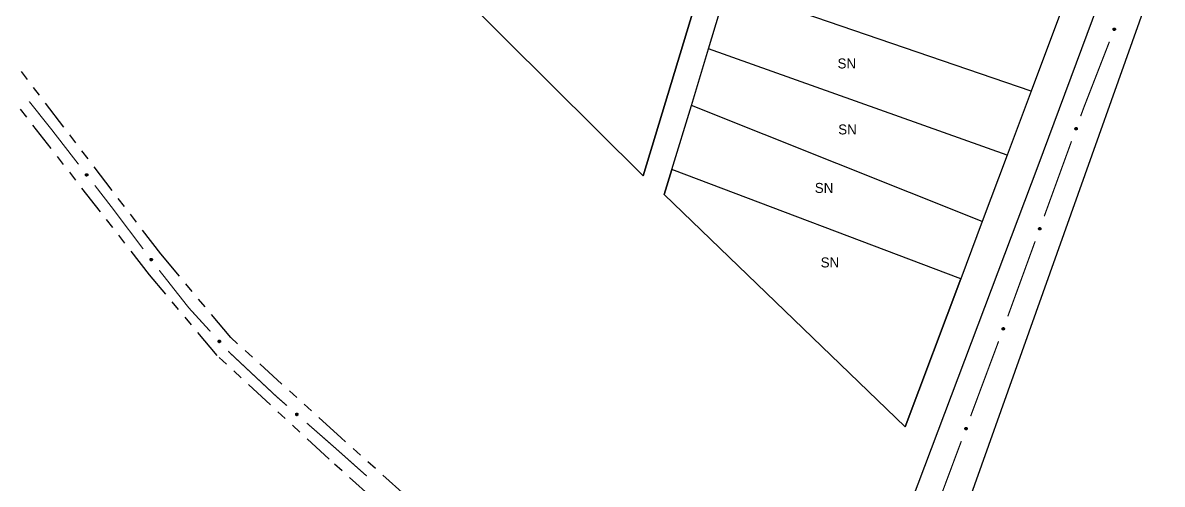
# Model space of a CAD drawing. Extents: x 209193 to 212081, y 4877574 to 4880493.
# Drawn here: x 210983.4 to 211154.5, y 4878506.9 to 4878576.2 of the extents above; entities that cross this region are included whole.
import ezdxf
from ezdxf.enums import TextEntityAlignment as Align

# ---------------------------------------------------------------- set-up
doc = ezdxf.new("R2010")
doc.units = 0
doc.header["$LTSCALE"] = 1.5
doc.header["$MEASUREMENT"] = 0
doc.linetypes.add('TRACO_25', pattern=[8, 3, -1, 1, -1, 1, -1])
for name, color, linetype in [('CD_MALHA_LOTES', 7, 'CONTINUOUS'), ('RU-QUADRA', 210, 'CONTINUOUS'), ('SV-EIXO-ROD-ESTR', 7, 'CONTINUOUS'), ('SV-EIXO-RUA-N-PAV', 6, 'CONTINUOUS'), ('SV-EST-MUNIC-PAV', 20, 'CONTINUOUS'), ('SV-RUA-NAO-PAV', 7, 'CONTINUOUS'), ('Th_NmrPort', 1, 'CONTINUOUS')]:
    doc.layers.add(name, color=color, linetype=linetype)

msp = doc.modelspace()

# ---------------------------------------------------------------- linework, layer by layer
at = {"layer": 'CD_MALHA_LOTES', "linetype": 'Continuous', "flags": 128}
for points in [[(211143.164245, 4878588.169664), (211134.834701, 4878565.932436)], [(211076.566683, 4878553.213624), (211041.924171, 4878587.658823)], [(211085.485742, 4878582.673545), (211076.566683, 4878553.213624)], [(211086.377182, 4878572.31525), (211089.206869, 4878581.630962)], [(211134.834701, 4878565.932436), (211089.206869, 4878581.630962)], [(211083.816097, 4878563.815721), (211086.377182, 4878572.31525)], [(211131.230585, 4878556.305334), (211086.377182, 4878572.31525)], [(211134.834701, 4878565.932436), (211131.230585, 4878556.305334)], [(211080.869317, 4878554.182614), (211083.816097, 4878563.815721)], [(211127.50039, 4878546.341457), (211083.816097, 4878563.815721)], [(211131.230585, 4878556.305334), (211127.50039, 4878546.341457)], [(211080.869317, 4878554.182614), (211079.719978, 4878550.398836)], [(211124.283749, 4878537.749355), (211080.869317, 4878554.182614)], [(211079.719978, 4878550.398836), (211115.949321, 4878515.486923)], [(211127.50039, 4878546.341457), (211124.283749, 4878537.749355)], [(211115.949321, 4878515.486923), (211124.283749, 4878537.749355)]]:
    msp.add_lwpolyline(points, dxfattribs=at)
at = {"layer": 'RU-QUADRA', "linetype": 'Continuous', "flags": 128}
for points in [[(211095.486451, 4878615.706191), (211084.179811, 4878618.356776), (211069.797054, 4878621.728487), (211056.021457, 4878624.957864), (211045.937602, 4878627.321795), (211036.25711, 4878629.591167), (211028.746226, 4878631.351923), (211017.879031, 4878633.899491), (210988.48943, 4878640.789216), (211011.918189, 4878617.4939), (211020.32717, 4878609.132814), (211026.004685, 4878603.487636), (211033.731005, 4878595.805323), (211041.924171, 4878587.658823), (211076.566683, 4878553.213624), (211085.485742, 4878582.673545), (211088.286145, 4878591.92336)], [(211099.261866, 4878614.733366), (211148.665515, 4878602.87649), (211143.164245, 4878588.169664), (211134.834701, 4878565.932436), (211131.230585, 4878556.305334), (211127.50039, 4878546.341457), (211124.283749, 4878537.749355), (211115.949321, 4878515.486923), (211079.719978, 4878550.398836), (211080.869317, 4878554.182614), (211083.816097, 4878563.815721), (211086.377182, 4878572.31525), (211089.206869, 4878581.630962), (211095.691725, 4878602.979981)]]:
    msp.add_lwpolyline(points, close=True, dxfattribs=at)
at = {"layer": 'SV-EIXO-ROD-ESTR'}
for points in [[(211147.481157, 4878575.338598), (211147.501494, 4878575.294118), (211147.509878, 4878575.251731), (211147.506695, 4878575.214366), (211147.495272, 4878575.182081), (211147.479866, 4878575.150368), (211147.45728, 4878575.121822), (211147.425193, 4878575.095691), (211147.380718, 4878575.074977), (211147.336732, 4878575.069243), (211147.299933, 4878575.070404), (211147.265582, 4878575.080376), (211147.235025, 4878575.095858), (211147.206148, 4878575.1203), (211147.179985, 4878575.153075), (211147.160239, 4878575.198302), (211147.152305, 4878575.239913), (211147.156333, 4878575.275973), (211147.166577, 4878575.310444), (211147.182693, 4878575.342631), (211147.205026, 4878575.370526), (211147.238073, 4878575.396809), (211147.282969, 4878575.415707), (211147.324381, 4878575.424094), (211147.360488, 4878575.420573), (211147.394198, 4878575.409724), (211147.426193, 4878575.394659), (211147.455834, 4878575.373149), (211147.481157, 4878575.338598)], [(211141.749346, 4878560.403749), (211141.770655, 4878560.359726), (211141.779966, 4878560.317534), (211141.777604, 4878560.280108), (211141.766893, 4878560.24758), (211141.752187, 4878560.215536), (211141.730232, 4878560.186501), (211141.698727, 4878560.159672), (211141.654717, 4878560.137987), (211141.610868, 4878560.131289), (211141.574052, 4878560.131642), (211141.53949, 4878560.140858), (211141.508601, 4878560.155665), (211141.479195, 4878560.179468), (211141.452318, 4878560.211661), (211141.431584, 4878560.256443), (211141.422739, 4878560.29787), (211141.425974, 4878560.33401), (211141.435459, 4878560.368697), (211141.450865, 4878560.401231), (211141.47258, 4878560.429608), (211141.505043, 4878560.45661), (211141.549514, 4878560.47649), (211141.590731, 4878560.485783), (211141.626907, 4878560.483056), (211141.660847, 4878560.472949), (211141.693165, 4878560.45859), (211141.723271, 4878560.437736), (211141.749346, 4878560.403749)], [(211136.281457, 4878545.367054), (211136.302766, 4878545.323031), (211136.312077, 4878545.280839), (211136.309715, 4878545.243413), (211136.299004, 4878545.210885), (211136.284298, 4878545.178842), (211136.262343, 4878545.149806), (211136.230838, 4878545.122978), (211136.186828, 4878545.101292), (211136.142979, 4878545.094594), (211136.106163, 4878545.094947), (211136.071601, 4878545.104163), (211136.040712, 4878545.118971), (211136.011306, 4878545.142773), (211135.984429, 4878545.174966), (211135.963695, 4878545.219748), (211135.95485, 4878545.261175), (211135.958085, 4878545.297315), (211135.96757, 4878545.332002), (211135.982976, 4878545.364536), (211136.004691, 4878545.392914), (211136.037154, 4878545.419916), (211136.081625, 4878545.439795), (211136.122842, 4878545.449089), (211136.159018, 4878545.446361), (211136.192958, 4878545.436254), (211136.225276, 4878545.421895), (211136.255382, 4878545.401041), (211136.281457, 4878545.367054)], [(211130.808946, 4878530.33109), (211130.829889, 4878530.286893), (211130.838851, 4878530.244625), (211130.836179, 4878530.207219), (211130.825199, 4878530.174781), (211130.810228, 4878530.142861), (211130.788034, 4878530.114008), (211130.756308, 4878530.087441), (211130.712119, 4878530.066121), (211130.668216, 4878530.059786), (211130.631404, 4878530.060444), (211130.596921, 4878530.069946), (211130.566155, 4878530.085009), (211130.536947, 4878530.109054), (211130.510338, 4878530.141469), (211130.489975, 4878530.186421), (211130.481473, 4878530.227919), (211130.485008, 4878530.264032), (211130.49478, 4878530.298639), (211130.510455, 4878530.331044), (211130.532404, 4878530.359241), (211130.565089, 4878530.385973), (211130.609723, 4878530.405483), (211130.651016, 4878530.414435), (211130.687168, 4878530.411409), (211130.721023, 4878530.401021), (211130.753221, 4878530.386395), (211130.783154, 4878530.365292), (211130.808946, 4878530.33109)], [(211125.216729, 4878515.340189), (211125.237673, 4878515.295992), (211125.246634, 4878515.253724), (211125.243962, 4878515.216319), (211125.232982, 4878515.18388), (211125.218011, 4878515.15196), (211125.195817, 4878515.123107), (211125.164091, 4878515.09654), (211125.119902, 4878515.07522), (211125.075999, 4878515.068885), (211125.039188, 4878515.069543), (211125.004704, 4878515.079045), (211124.973938, 4878515.094108), (211124.94473, 4878515.118153), (211124.918121, 4878515.150568), (211124.897758, 4878515.19552), (211124.889256, 4878515.237019), (211124.892791, 4878515.273131), (211124.902563, 4878515.307738), (211124.918238, 4878515.340143), (211124.940187, 4878515.36834), (211124.972872, 4878515.395072), (211125.017506, 4878515.414582), (211125.058799, 4878515.423534), (211125.094951, 4878515.420508), (211125.128806, 4878515.41012), (211125.161004, 4878515.395494), (211125.190937, 4878515.374391), (211125.216729, 4878515.340189)]]:
    msp.add_lwpolyline(points, close=True, dxfattribs=at)
for points in [[(211147.182693, 4878575.342631), (211147.152305, 4878575.239913)], [(211147.192879, 4878575.352303), (211147.15814, 4878575.225264)], [(211147.205026, 4878575.370526), (211147.160239, 4878575.198302)], [(211147.221772, 4878575.377672), (211147.17249, 4878575.183087)], [(211147.238073, 4878575.396809), (211147.179985, 4878575.153075)], [(211147.260556, 4878575.402125), (211147.193693, 4878575.139711)], [(211147.282969, 4878575.415707), (211147.206148, 4878575.1203)], [(211147.301955, 4878575.41824), (211147.221322, 4878575.112867)], [(211147.324381, 4878575.424094), (211147.235025, 4878575.095858)], [(211147.340461, 4878575.419377), (211147.250929, 4878575.091112)], [(211147.360488, 4878575.420573), (211147.265582, 4878575.080376)], [(211147.376, 4878575.412883), (211147.280959, 4878575.077975)], [(211147.394198, 4878575.409724), (211147.299933, 4878575.070404)], [(211147.409845, 4878575.398264), (211147.321797, 4878575.073814)], [(211147.426193, 4878575.394659), (211147.336732, 4878575.069243)], [(211147.439169, 4878575.379546), (211147.360796, 4878575.076223)], [(211147.455834, 4878575.373149), (211147.380718, 4878575.074977)], [(211147.466515, 4878575.355741), (211147.402479, 4878575.0893)], [(211147.481157, 4878575.338598), (211147.425193, 4878575.095691)], [(211147.49125, 4878575.313919), (211147.443523, 4878575.115802)], [(211147.501494, 4878575.294118), (211147.45728, 4878575.121822)], [(211147.506378, 4878575.269976), (211147.470861, 4878575.144703)], [(211147.509878, 4878575.251731), (211147.479866, 4878575.150368)], [(211141.549514, 4878560.47649), (211141.479195, 4878560.179468)], [(211141.568439, 4878560.479439), (211141.494528, 4878560.17237)], [(211141.590731, 4878560.485783), (211141.508601, 4878560.155665)], [(211141.60691, 4878560.481421), (211141.524606, 4878560.151269)], [(211141.626907, 4878560.483056), (211141.53949, 4878560.140858)], [(211141.642584, 4878560.475709), (211141.554916, 4878560.138795)], [(211141.660847, 4878560.472949), (211141.574052, 4878560.131642)], [(211141.450865, 4878560.401231), (211141.422739, 4878560.29787)], [(211141.460837, 4878560.411124), (211141.428894, 4878560.283353)], [(211141.47258, 4878560.429608), (211141.431584, 4878560.256443)], [(211141.489166, 4878560.437121), (211141.444166, 4878560.241501)], [(211141.505043, 4878560.45661), (211141.452318, 4878560.211661)], [(211141.527403, 4878560.462419), (211141.466316, 4878560.1986)], [(211141.676741, 4878560.461836), (211141.595835, 4878560.135531)], [(211141.693165, 4878560.45859), (211141.610868, 4878560.131289)], [(211141.706469, 4878560.443766), (211141.634773, 4878560.138795)], [(211141.723271, 4878560.437736), (211141.654717, 4878560.137987)], [(211141.734331, 4878560.420567), (211141.676158, 4878560.152785)], [(211141.749346, 4878560.403749), (211141.698727, 4878560.159672)], [(211141.759979, 4878560.379298), (211141.716611, 4878560.180181)], [(211141.770655, 4878560.359726), (211141.730232, 4878560.186501)], [(211141.776067, 4878560.335697), (211141.743308, 4878560.209675)], [(211141.779966, 4878560.317534), (211141.752187, 4878560.215536)], [(211135.982976, 4878545.364536), (211135.95485, 4878545.261175)], [(211135.992948, 4878545.374429), (211135.961005, 4878545.246658)], [(211136.004691, 4878545.392914), (211135.963695, 4878545.219748)], [(211136.021277, 4878545.400426), (211135.976277, 4878545.204807)], [(211136.037154, 4878545.419916), (211135.984429, 4878545.174966)], [(211136.059514, 4878545.425724), (211135.998427, 4878545.161906)], [(211136.081625, 4878545.439795), (211136.011306, 4878545.142773)], [(211136.10055, 4878545.442744), (211136.026639, 4878545.135675)], [(211136.122842, 4878545.449089), (211136.040712, 4878545.118971)], [(211136.139021, 4878545.444726), (211136.056717, 4878545.114574)], [(211136.159018, 4878545.446361), (211136.071601, 4878545.104163)], [(211136.174695, 4878545.439014), (211136.087027, 4878545.102101)], [(211136.192958, 4878545.436254), (211136.106163, 4878545.094947)], [(211136.208852, 4878545.425141), (211136.127946, 4878545.098836)], [(211136.225276, 4878545.421895), (211136.142979, 4878545.094594)], [(211136.23858, 4878545.407071), (211136.166884, 4878545.102101)], [(211136.255382, 4878545.401041), (211136.186828, 4878545.101292)], [(211136.266442, 4878545.383872), (211136.208269, 4878545.11609)], [(211136.281457, 4878545.367054), (211136.230838, 4878545.122978)], [(211136.29209, 4878545.342603), (211136.248722, 4878545.143486)], [(211136.302766, 4878545.323031), (211136.262343, 4878545.149806)], [(211136.308178, 4878545.299002), (211136.275419, 4878545.172981)], [(211136.312077, 4878545.280839), (211136.284298, 4878545.178842)], [(211130.510455, 4878530.331044), (211130.481473, 4878530.227919)], [(211130.520508, 4878530.340854), (211130.487508, 4878530.213352)], [(211130.532404, 4878530.359241), (211130.489975, 4878530.186421)], [(211130.549051, 4878530.366616), (211130.502433, 4878530.171375)], [(211130.565089, 4878530.385973), (211130.510338, 4878530.141469)], [(211130.587497, 4878530.391596), (211130.524227, 4878530.128292)], [(211130.609723, 4878530.405483), (211130.536947, 4878530.109054)], [(211130.628672, 4878530.408276), (211130.552221, 4878530.101829)], [(211130.651016, 4878530.414435), (211130.566155, 4878530.085009)], [(211130.667159, 4878530.409939), (211130.582123, 4878530.08048)], [(211130.687168, 4878530.411409), (211130.596921, 4878530.069946)], [(211130.702783, 4878530.403932), (211130.612329, 4878530.067756)], [(211130.721023, 4878530.401021), (211130.631404, 4878530.060444)], [(211130.736825, 4878530.389776), (211130.65322, 4878530.064153)], [(211130.753221, 4878530.386395), (211130.668216, 4878530.059786)], [(211130.766402, 4878530.371461), (211130.692183, 4878530.067095)], [(211130.783154, 4878530.365292), (211130.712119, 4878530.066121)], [(211130.794071, 4878530.348032), (211130.733683, 4878530.080741)], [(211130.808946, 4878530.33109), (211130.756308, 4878530.087441)], [(211130.819376, 4878530.306552), (211130.774361, 4878530.107801)], [(211130.829889, 4878530.286893), (211130.788034, 4878530.114008)], [(211130.835102, 4878530.26282), (211130.801301, 4878530.137073)], [(211130.838851, 4878530.244625), (211130.810228, 4878530.142861)], [(211124.918238, 4878515.340143), (211124.889256, 4878515.237019)], [(211124.928291, 4878515.349953), (211124.895291, 4878515.222451)], [(211124.940187, 4878515.36834), (211124.897758, 4878515.19552)], [(211124.956834, 4878515.375715), (211124.910216, 4878515.180475)], [(211124.972872, 4878515.395072), (211124.918121, 4878515.150568)], [(211124.99528, 4878515.400695), (211124.93201, 4878515.137392)], [(211125.017506, 4878515.414582), (211124.94473, 4878515.118153)], [(211125.036455, 4878515.417375), (211124.960004, 4878515.110929)], [(211125.058799, 4878515.423534), (211124.973938, 4878515.094108)], [(211125.074942, 4878515.419038), (211124.989906, 4878515.089579)], [(211125.094951, 4878515.420508), (211125.004704, 4878515.079045)], [(211125.110566, 4878515.413031), (211125.020112, 4878515.076855)], [(211125.128806, 4878515.41012), (211125.039188, 4878515.069543)], [(211125.144608, 4878515.398875), (211125.061003, 4878515.073252)], [(211125.161004, 4878515.395494), (211125.075999, 4878515.068885)], [(211125.174185, 4878515.38056), (211125.099966, 4878515.076194)], [(211125.190937, 4878515.374391), (211125.119902, 4878515.07522)], [(211125.201854, 4878515.357131), (211125.141466, 4878515.08984)], [(211125.216729, 4878515.340189), (211125.164091, 4878515.09654)], [(211125.227159, 4878515.315651), (211125.182144, 4878515.1169)], [(211125.237673, 4878515.295992), (211125.195817, 4878515.123107)], [(211125.242885, 4878515.271919), (211125.209084, 4878515.146172)], [(211125.246634, 4878515.253724), (211125.218011, 4878515.15196)]]:
    msp.add_lwpolyline(points, dxfattribs=at)
at = {"layer": 'SV-EIXO-ROD-ESTR', "const_width": 0.18}
for points in [[(211146.601927, 4878573.380426), (211142.979053, 4878564.059761)], [(211142.979053, 4878564.059761), (211142.709426, 4878563.366084)], [(211142.709426, 4878563.366084), (211142.280277, 4878562.185925)], [(211140.913305, 4878558.426751), (211136.812388, 4878547.14923)], [(211135.445416, 4878543.390056), (211131.344499, 4878532.112535)], [(211129.956563, 4878528.361083), (211125.7624, 4878517.117908)], [(211124.364346, 4878513.370182), (211120.170183, 4878502.127007)]]:
    msp.add_lwpolyline(points, dxfattribs=at)
at = {"layer": 'SV-EIXO-RUA-N-PAV', "const_width": 0.18}
for points in [[(210984.381606, 4878564.394069), (210987.494783, 4878560.481509)], [(210987.494783, 4878560.481509), (210987.872038, 4878560.007385)], [(210987.872038, 4878560.007385), (210991.784581, 4878554.950061)], [(210994.232176, 4878551.786317), (210996.679772, 4878548.622573)], [(210996.679772, 4878548.622573), (210996.748265, 4878548.53404)], [(210996.748265, 4878548.53404), (211001.491787, 4878542.231614)], [(211003.901313, 4878539.038846), (211008.228793, 4878533.536763)], [(211008.228793, 4878533.536763), (211008.35311, 4878533.378704)], [(211008.35311, 4878533.378704), (211011.588052, 4878529.834034)], [(211014.284449, 4878526.879471), (211014.533593, 4878526.606472)], [(211014.533593, 4878526.606472), (211020.827924, 4878520.70179)], [(211020.827924, 4878520.70179), (211021.437325, 4878520.130114)], [(211021.437325, 4878520.130114), (211023.065089, 4878518.703535)], [(211026.073301, 4878516.067124), (211029.833566, 4878512.771611)], [(211029.833566, 4878512.771611), (211030.214928, 4878512.437384)], [(211030.214928, 4878512.437384), (211035.062486, 4878508.117777)]]:
    msp.add_lwpolyline(points, dxfattribs=at)
at = {"layer": 'SV-EIXO-RUA-N-PAV'}
for points in [[(210993.007527, 4878553.549189), (210993.056125, 4878553.543686), (210993.096767, 4878553.529018), (210993.127143, 4878553.507028), (210993.148919, 4878553.480596), (210993.168151, 4878553.451047), (210993.180968, 4878553.416977), (210993.186818, 4878553.376012), (210993.181639, 4878553.327223), (210993.163877, 4878553.286577), (210993.143911, 4878553.255642), (210993.117658, 4878553.231349), (210993.088639, 4878553.213147), (210993.052808, 4878553.201004), (210993.011236, 4878553.195481), (210992.962303, 4878553.201876), (210992.922558, 4878553.216529), (210992.893735, 4878553.23857), (210992.869479, 4878553.265119), (210992.850206, 4878553.295522), (210992.837817, 4878553.329038), (210992.832332, 4878553.370905), (210992.839284, 4878553.419118), (210992.853446, 4878553.458927), (210992.875077, 4878553.488051), (210992.901751, 4878553.511343), (210992.931155, 4878553.530993), (210992.964867, 4878553.545303), (210993.007527, 4878553.549189)], [(211002.696045, 4878540.814645), (211002.744565, 4878540.808497), (211002.785009, 4878540.793291), (211002.815091, 4878540.7709), (211002.836514, 4878540.744182), (211002.855353, 4878540.71438), (211002.867717, 4878540.680143), (211002.873022, 4878540.639104), (211002.867197, 4878540.590388), (211002.848897, 4878540.549981), (211002.828523, 4878540.519315), (211002.80195, 4878540.495372), (211002.772692, 4878540.477556), (211002.736704, 4878540.465889), (211002.695062, 4878540.460918), (211002.646218, 4878540.467962), (211002.60667, 4878540.483141), (211002.578142, 4878540.505562), (211002.554241, 4878540.53243), (211002.535373, 4878540.563086), (211002.52343, 4878540.596764), (211002.518501, 4878540.6387), (211002.526091, 4878540.686817), (211002.54078, 4878540.726433), (211002.562795, 4878540.755269), (211002.589776, 4878540.778205), (211002.619438, 4878540.797463), (211002.653336, 4878540.811324), (211002.696045, 4878540.814645)], [(211012.920705, 4878528.537086), (211012.969589, 4878528.535546), (211013.011288, 4878528.524227), (211013.04335, 4878528.504776), (211013.0672, 4878528.4802), (211013.088768, 4878528.452309), (211013.104309, 4878528.419392), (211013.113465, 4878528.379038), (211013.112265, 4878528.329989), (211013.097862, 4878528.288035), (211013.080474, 4878528.255582), (211013.056279, 4878528.229237), (211013.028834, 4878528.208739), (211012.994108, 4878528.193726), (211012.953122, 4878528.184847), (211012.903831, 4878528.187247), (211012.863027, 4878528.198625), (211012.832509, 4878528.218253), (211012.806178, 4878528.242744), (211012.7845, 4878528.271482), (211012.769431, 4878528.303882), (211012.760565, 4878528.345165), (211012.763579, 4878528.393784), (211012.774462, 4878528.43461), (211012.793656, 4878528.465395), (211012.818352, 4878528.490776), (211012.846062, 4878528.512748), (211012.878501, 4878528.529748), (211012.920705, 4878528.537086)], [(211024.533694, 4878517.562816), (211024.582446, 4878517.566722), (211024.625145, 4878517.560109), (211024.65917, 4878517.544344), (211024.685605, 4878517.522573), (211024.710141, 4878517.497253), (211024.729246, 4878517.466269), (211024.742832, 4878517.427182), (211024.747094, 4878517.378305), (211024.737445, 4878517.335009), (211024.723774, 4878517.300824), (211024.702659, 4878517.271952), (211024.677663, 4878517.248529), (211024.644822, 4878517.229748), (211024.605077, 4878517.216366), (211024.555825, 4878517.213271), (211024.514008, 4878517.220041), (211024.481498, 4878517.236154), (211024.452606, 4878517.257565), (211024.427867, 4878517.283714), (211024.409289, 4878517.314237), (211024.395887, 4878517.354278), (211024.393476, 4878517.402931), (211024.399752, 4878517.444714), (211024.415404, 4878517.477443), (211024.437124, 4878517.505412), (211024.46222, 4878517.53033), (211024.492567, 4878517.550831), (211024.533694, 4878517.562816)]]:
    msp.add_lwpolyline(points, close=True, dxfattribs=at)
for points in [[(210992.832332, 4878553.370905), (210993.011236, 4878553.195481)], [(210992.837817, 4878553.329038), (210992.962303, 4878553.201876)], [(210992.839284, 4878553.419118), (210993.052808, 4878553.201004)], [(210992.839368, 4878553.392911), (210993.029755, 4878553.200337)], [(210992.840326, 4878553.347072), (210992.981655, 4878553.20453)], [(210992.846901, 4878553.436693), (210993.067, 4878553.210174)], [(210992.84717, 4878553.309236), (210992.938117, 4878553.213978)], [(210992.850206, 4878553.295522), (210992.922558, 4878553.216529)], [(210992.853446, 4878553.458927), (210993.088639, 4878553.213147)], [(210992.865777, 4878553.470273), (210993.100905, 4878553.224328)], [(210992.875077, 4878553.488051), (210993.117658, 4878553.231349)], [(210992.889663, 4878553.497378), (210993.127642, 4878553.243288)], [(210992.901751, 4878553.511343), (210993.143911, 4878553.255642)], [(210992.919637, 4878553.518843), (210993.15226, 4878553.276135)], [(210992.931155, 4878553.530993), (210993.163877, 4878553.286577)], [(210992.950793, 4878553.53432), (210993.170302, 4878553.310795)], [(210992.964867, 4878553.545303), (210993.181639, 4878553.327223)], [(210992.985289, 4878553.545481), (210993.180584, 4878553.353254)], [(210993.007527, 4878553.549189), (210993.186818, 4878553.376012)], [(210993.033877, 4878553.545116), (210993.179034, 4878553.402086)], [(210993.056125, 4878553.543686), (210993.180968, 4878553.416977)], [(210993.079329, 4878553.535424), (210993.168363, 4878553.44041)], [(210993.096767, 4878553.529018), (210993.168151, 4878553.451047)], [(211002.518501, 4878540.6387), (211002.695062, 4878540.460918)], [(211002.52343, 4878540.596764), (211002.646218, 4878540.467962)], [(211002.525827, 4878540.66061), (211002.713643, 4878540.465528)], [(211002.526091, 4878540.686817), (211002.736704, 4878540.465889)], [(211002.526178, 4878540.614763), (211002.665604, 4878540.470359)], [(211002.532519, 4878540.57684), (211002.622195, 4878540.480383)], [(211002.53394, 4878540.704289), (211002.751015, 4878540.47487)], [(211002.535373, 4878540.563086), (211002.60667, 4878540.483141)], [(211002.54078, 4878540.726433), (211002.772692, 4878540.477556)], [(211002.55326, 4878540.737616), (211002.785105, 4878540.488573)], [(211002.562795, 4878540.755269), (211002.80195, 4878540.495372)], [(211002.577503, 4878540.764401), (211002.812091, 4878540.507177)], [(211002.589776, 4878540.778205), (211002.828523, 4878540.519315)], [(211002.60776, 4878540.785466), (211002.837144, 4878540.539695)], [(211002.619438, 4878540.797463), (211002.848897, 4878540.549981)], [(211002.639119, 4878540.800529), (211002.855643, 4878540.574112)], [(211002.653336, 4878540.811324), (211002.867197, 4878540.590388)], [(211002.673759, 4878540.811231), (211002.866487, 4878540.616431)], [(211002.696045, 4878540.814645), (211002.873022, 4878540.639104)], [(211002.722338, 4878540.810222), (211002.865586, 4878540.665279)], [(211002.744565, 4878540.808497), (211002.867717, 4878540.680143)], [(211002.767658, 4878540.799928), (211002.855423, 4878540.703742)], [(211002.785009, 4878540.793291), (211002.855353, 4878540.71438)], [(211012.760565, 4878528.345165), (211012.953122, 4878528.184847)], [(211012.763579, 4878528.393784), (211012.994108, 4878528.193726)], [(211012.76579, 4878528.367669), (211012.971185, 4878528.19119)], [(211012.769431, 4878528.303882), (211012.903831, 4878528.187247)], [(211012.769743, 4878528.411919), (211013.007508, 4878528.204019)], [(211012.770467, 4878528.32206), (211012.922904, 4878528.191464)], [(211012.774462, 4878528.43461), (211013.028834, 4878528.208739)], [(211012.78036, 4878528.284905), (211012.878742, 4878528.197345)], [(211012.7845, 4878528.271482), (211012.863027, 4878528.198625)], [(211012.78583, 4878528.446921), (211013.040152, 4878528.220879)], [(211012.793656, 4878528.465395), (211013.056279, 4878528.229237)], [(211012.807437, 4878528.475876), (211013.065261, 4878528.241947)], [(211012.818352, 4878528.490776), (211013.080474, 4878528.255582)], [(211012.835569, 4878528.499703), (211013.087131, 4878528.276685)], [(211012.846062, 4878528.512748), (211013.097862, 4878528.288035)], [(211012.865366, 4878528.517659), (211013.102299, 4878528.312695)], [(211012.878501, 4878528.529748), (211013.112265, 4878528.329989)], [(211012.898842, 4878528.531584), (211013.1091, 4878528.355848)], [(211012.920705, 4878528.537086), (211013.113465, 4878528.379038)], [(211012.947299, 4878528.535165), (211013.10359, 4878528.404394)], [(211012.969589, 4878528.535546), (211013.104309, 4878528.419392)], [(211012.993388, 4878528.529196), (211013.089842, 4878528.441725)], [(211013.011288, 4878528.524227), (211013.088768, 4878528.452309)], [(211024.393476, 4878517.402931), (211024.644822, 4878517.229748)], [(211024.395887, 4878517.354278), (211024.605077, 4878517.216366)], [(211024.397586, 4878517.421639), (211024.656994, 4878517.241467)], [(211024.398578, 4878517.377224), (211024.622322, 4878517.224679)], [(211024.399752, 4878517.444714), (211024.677663, 4878517.248529)], [(211024.408298, 4878517.332418), (211024.57431, 4878517.219583)], [(211024.409289, 4878517.314237), (211024.555825, 4878517.213271)], [(211024.409681, 4878517.458213), (211024.687561, 4878517.261852)], [(211024.415404, 4878517.477443), (211024.702659, 4878517.271952)], [(211024.422261, 4878517.296593), (211024.529769, 4878517.220516)], [(211024.427867, 4878517.283714), (211024.514008, 4878517.220041)], [(211024.427934, 4878517.489391), (211024.710171, 4878517.285582)], [(211024.437124, 4878517.505412), (211024.723774, 4878517.300824)], [(211024.453243, 4878517.516198), (211024.728043, 4878517.322536)], [(211024.46222, 4878517.53033), (211024.737445, 4878517.335009)], [(211024.480858, 4878517.537357), (211024.739112, 4878517.36001)], [(211024.492567, 4878517.550831), (211024.747094, 4878517.378305)], [(211024.512577, 4878517.554917), (211024.741073, 4878517.403652)], [(211024.533694, 4878517.562816), (211024.742832, 4878517.427182)], [(211024.560336, 4878517.563865), (211024.7302, 4878517.451283)], [(211024.582446, 4878517.566722), (211024.729246, 4878517.466269)], [(211024.606803, 4878517.563057), (211024.712385, 4878517.486854)], [(211024.625145, 4878517.560109), (211024.710141, 4878517.497253)]]:
    msp.add_lwpolyline(points, dxfattribs=at)
at = {"layer": 'SV-EST-MUNIC-PAV', "linetype": 'Continuous'}
for points in [[(211098.73, 4878456.12, 11.628793), (211135.88, 4878554.75, 11.206253), (211153.8, 4878602.97, 11.385833), (211154.53, 4878606.68, 11.216817)], [(211103.35, 4878444.07, 11.776681), (211121.12, 4878492.09, 11.544285), (211154.28, 4878585.28, 11.121745)]]:
    msp.add_polyline3d(points, dxfattribs=at)
at = {"layer": 'SV-RUA-NAO-PAV', "linetype": 'TRACO_25'}
for points in [[(211098.73, 4878456.12, 11.628793), (211097.06, 4878455.78, 11.935133), (211094.47, 4878457.22, 11.935133), (211031.22, 4878513.87, 10.614698), (211014.64, 4878528.93, 10.604135), (211004.13, 4878541.48, 10.160469), (210960.64, 4878598.46, 8.924541), (210959.89, 4878603.49, 8.755526), (210961.7, 4878610.98, 8.575947), (210972.94, 4878641.7, 8.301296), (210977.43, 4878645.87, 8.290733), (210983.44, 4878646.62, 8.269606), (211063.76, 4878628.28, 9.051304), (211152.37, 4878608.25, 10.857658), (211154.53, 4878606.68, 11.216817)], [(211095.34, 4878451.16, 12.040769), (211093.7, 4878453.46, 12.030205), (211044.804294, 4878496.941438, 10.762588), (211029.4, 4878510.64, 10.762588), (211012.6, 4878526.24, 10.382302), (211002.44, 4878538.37, 10.054834), (210981.764995, 4878564.921515, 8.776653)]]:
    msp.add_polyline3d(points, dxfattribs=at)

# ---------------------------------------------------------------- texts
at = {"layer": 'Th_NmrPort', "color": 1}
for p in [(211105.77112, 4878570.107416), (211105.871976, 4878560.191959), (211102.358828, 4878551.409088), (211103.237115, 4878540.210928)]:
    msp.add_text('SN', height=1.5, dxfattribs=at).set_placement(p, align=Align.MIDDLE_LEFT)

doc.saveas('drawing.dxf')
